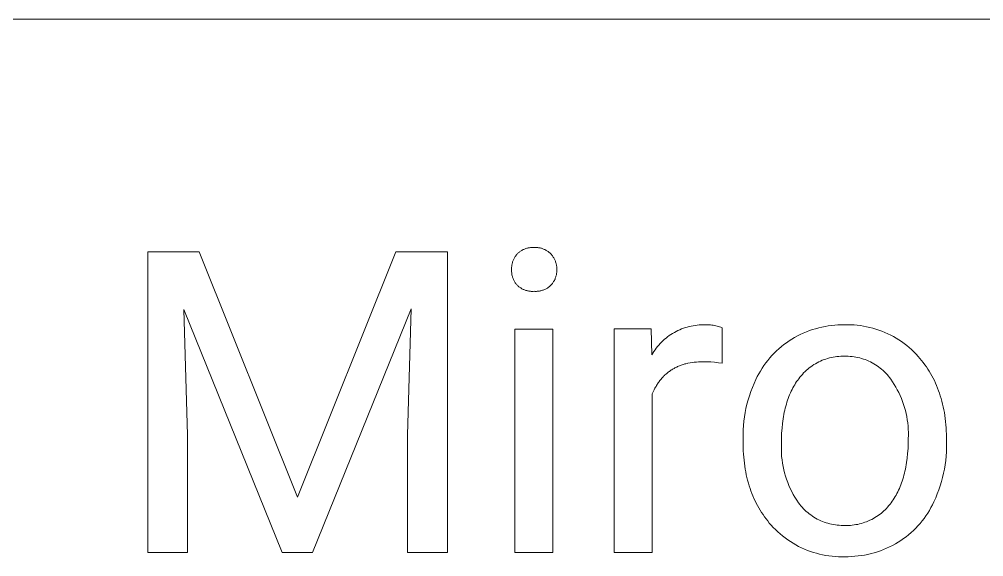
# Model space of a CAD drawing. Header units: millimetres. Extents: x 1102 to 5170, y 19 to 2862.
# Drawn here: x 4060.8 to 4184.3, y 405.5 to 474.3 of the extents above; entities that cross this region are included whole.
import ezdxf

# ---------------------------------------------------------------- set-up
doc = ezdxf.new("R2010")
doc.units = ezdxf.units.MM
doc.header["$MEASUREMENT"] = 0
doc.layers.add('Domyślny', color=7, linetype='Continuous', true_color=0x000000)

msp = doc.modelspace()

# ---------------------------------------------------------------- linework, layer by layer
at = {"layer": 'Domyślny', "color": 18, "lineweight": 15, "true_color": 0x000000}
for p, q in [((5166.08, 474.27), (3632.56, 474.27)), ((4124.92, 444.53), (4125, 444.58)), ((4125, 444.58), (4125.08, 444.64)), ((4125.08, 444.64), (4125.16, 444.68)), ((4125.16, 444.68), (4125.25, 444.73)), ((4125.25, 444.73), (4125.33, 444.77)), ((4125.33, 444.77), (4125.42, 444.81)), ((4125.42, 444.81), (4125.51, 444.85)), ((4125.51, 444.85), (4125.6, 444.88)), ((4125.6, 444.88), (4125.69, 444.92)), ((4125.69, 444.92), (4125.78, 444.94)), ((4125.78, 444.94), (4125.87, 444.97)), ((4125.87, 444.97), (4125.97, 444.99)), ((4125.97, 444.99), (4126.06, 445.01)), ((4126.06, 445.01), (4126.15, 445.02)), ((4126.15, 445.02), (4126.25, 445.04)), ((4126.25, 445.04), (4126.34, 445.04)), ((4126.34, 445.04), (4126.44, 445.05)), ((4126.44, 445.05), (4126.54, 445.05)), ((4126.54, 445.05), (4126.63, 445.05)), ((4126.63, 445.05), (4126.73, 445.05)), ((4126.73, 445.05), (4126.82, 445.05)), ((4126.82, 445.05), (4126.92, 445.05)), ((4126.92, 445.05), (4127.01, 445.05)), ((4127.01, 445.05), (4127.11, 445.04)), ((4127.11, 445.04), (4127.2, 445.03)), ((4127.2, 445.03), (4127.3, 445.02)), ((4127.3, 445.02), (4127.39, 445.01)), ((4127.39, 445.01), (4127.49, 444.99)), ((4127.49, 444.99), (4127.58, 444.97)), ((4127.58, 444.97), (4127.67, 444.94)), ((4127.67, 444.94), (4127.76, 444.91)), ((4127.76, 444.91), (4127.86, 444.88)), ((4127.86, 444.88), (4127.94, 444.85)), ((4127.94, 444.85), (4128.03, 444.81)), ((4128.03, 444.81), (4128.12, 444.77)), ((4128.12, 444.77), (4128.21, 444.73)), ((4128.21, 444.73), (4128.29, 444.68)), ((4128.29, 444.68), (4128.37, 444.63)), ((4128.37, 444.63), (4128.45, 444.58)), ((4128.45, 444.58), (4128.53, 444.53)), ((4077.28, 405.99), (4077.28, 444.51)), ((4077.28, 444.51), (4083.84, 444.51)), ((4083.84, 444.51), (4096.44, 413.08)), ((4096.44, 413.08), (4109.02, 444.51)), ((4109.02, 444.51), (4115.62, 444.51)), ((4115.62, 444.51), (4115.62, 405.99)), ((4124.01, 443.28), (4124.05, 443.38)), ((4124.05, 443.38), (4124.09, 443.47)), ((4124.09, 443.47), (4124.13, 443.56)), ((4124.13, 443.56), (4124.17, 443.65)), ((4124.17, 443.65), (4124.22, 443.73)), ((4124.22, 443.73), (4124.27, 443.82)), ((4124.27, 443.82), (4124.32, 443.9)), ((4124.32, 443.9), (4124.38, 443.98)), ((4124.38, 443.98), (4124.44, 444.06)), ((4124.44, 444.06), (4124.5, 444.14)), ((4124.5, 444.14), (4124.56, 444.22)), ((4124.56, 444.22), (4124.63, 444.29)), ((4124.63, 444.29), (4124.7, 444.35)), ((4124.7, 444.35), (4124.77, 444.41)), ((4124.77, 444.41), (4124.85, 444.47)), ((4124.85, 444.47), (4124.92, 444.53)), ((4128.53, 444.53), (4128.61, 444.47)), ((4128.61, 444.47), (4128.68, 444.41)), ((4128.68, 444.41), (4128.76, 444.35)), ((4128.76, 444.35), (4128.83, 444.29)), ((4128.83, 444.29), (4128.89, 444.22)), ((4128.89, 444.22), (4128.96, 444.14)), ((4128.96, 444.14), (4129.02, 444.07)), ((4129.02, 444.07), (4129.08, 443.99)), ((4129.08, 443.99), (4129.14, 443.91)), ((4129.14, 443.91), (4129.19, 443.82)), ((4129.19, 443.82), (4129.25, 443.74)), ((4129.25, 443.74), (4129.29, 443.65)), ((4129.29, 443.65), (4129.34, 443.56)), ((4129.34, 443.56), (4129.38, 443.47)), ((4129.38, 443.47), (4129.42, 443.38)), ((4129.42, 443.38), (4129.46, 443.29)), ((4123.84, 442.41), (4123.85, 442.51)), ((4123.84, 442.31), (4123.84, 442.41)), ((4123.84, 442.21), (4123.84, 442.31)), ((4123.84, 442.12), (4123.84, 442.21)), ((4123.84, 442.02), (4123.84, 442.12)), ((4123.85, 442.51), (4123.86, 442.61)), ((4123.86, 442.61), (4123.87, 442.71)), ((4123.87, 442.71), (4123.89, 442.81)), ((4123.89, 442.81), (4123.91, 442.9)), ((4123.91, 442.9), (4123.93, 443)), ((4123.93, 443), (4123.95, 443.09)), ((4123.95, 443.09), (4123.98, 443.19)), ((4123.98, 443.19), (4124.01, 443.28)), ((4129.46, 443.29), (4129.49, 443.19)), ((4129.49, 443.19), (4129.52, 443.1)), ((4129.52, 443.1), (4129.55, 443)), ((4129.55, 443), (4129.57, 442.91)), ((4129.57, 442.91), (4129.59, 442.81)), ((4129.59, 442.81), (4129.61, 442.71)), ((4129.61, 442.71), (4129.62, 442.61)), ((4129.62, 442.61), (4129.63, 442.51)), ((4129.63, 442.51), (4129.64, 442.41)), ((4129.64, 442.41), (4129.64, 442.31)), ((4129.64, 442.31), (4129.64, 442.21)), ((4129.64, 442.21), (4129.64, 442.12)), ((4129.64, 442.12), (4129.64, 442.02)), ((4123.85, 441.92), (4123.84, 442.02)), ((4123.86, 441.82), (4123.85, 441.92)), ((4123.87, 441.72), (4123.86, 441.82)), ((4123.88, 441.63), (4123.87, 441.72)), ((4123.9, 441.53), (4123.88, 441.63)), ((4123.92, 441.43), (4123.9, 441.53)), ((4123.95, 441.34), (4123.92, 441.43)), ((4123.98, 441.24), (4123.95, 441.34)), ((4124.01, 441.15), (4123.98, 441.24)), ((4124.05, 441.06), (4124.01, 441.15)), ((4124.08, 440.97), (4124.05, 441.06)), ((4124.12, 440.88), (4124.08, 440.97)), ((4124.17, 440.79), (4124.12, 440.88)), ((4129.37, 440.93), (4129.33, 440.84)), ((4129.41, 441.01), (4129.37, 440.93)), ((4129.44, 441.1), (4129.41, 441.01)), ((4129.48, 441.19), (4129.44, 441.1)), ((4129.51, 441.28), (4129.48, 441.19)), ((4129.53, 441.37), (4129.51, 441.28)), ((4129.56, 441.46), (4129.53, 441.37)), ((4129.58, 441.55), (4129.56, 441.46)), ((4129.6, 441.65), (4129.58, 441.55)), ((4129.61, 441.74), (4129.6, 441.65)), ((4129.62, 441.84), (4129.61, 441.74)), ((4129.63, 441.93), (4129.62, 441.84)), ((4129.64, 442.02), (4129.63, 441.93)), ((4124.22, 440.7), (4124.17, 440.79)), ((4124.27, 440.62), (4124.22, 440.7)), ((4124.32, 440.53), (4124.27, 440.62)), ((4124.38, 440.45), (4124.32, 440.53)), ((4124.43, 440.37), (4124.38, 440.45)), ((4124.5, 440.3), (4124.43, 440.37)), ((4124.56, 440.22), (4124.5, 440.3)), ((4124.63, 440.16), (4124.56, 440.22)), ((4124.7, 440.09), (4124.63, 440.16)), ((4124.77, 440.03), (4124.7, 440.09)), ((4124.85, 439.98), (4124.77, 440.03)), ((4124.93, 439.92), (4124.85, 439.98)), ((4125.01, 439.87), (4124.93, 439.92)), ((4125.09, 439.82), (4125.01, 439.87)), ((4125.17, 439.77), (4125.09, 439.82)), ((4125.25, 439.73), (4125.17, 439.77)), ((4125.34, 439.69), (4125.25, 439.73)), ((4125.43, 439.65), (4125.34, 439.69)), ((4125.51, 439.61), (4125.43, 439.65)), ((4127.99, 439.63), (4127.89, 439.6)), ((4128.08, 439.67), (4127.99, 439.63)), ((4128.17, 439.71), (4128.08, 439.67)), ((4128.26, 439.76), (4128.17, 439.71)), ((4128.34, 439.81), (4128.26, 439.76)), ((4128.43, 439.86), (4128.34, 439.81)), ((4128.51, 439.91), (4128.43, 439.86)), ((4128.59, 439.97), (4128.51, 439.91)), ((4128.67, 440.03), (4128.59, 439.97)), ((4128.75, 440.09), (4128.67, 440.03)), ((4128.82, 440.16), (4128.75, 440.09)), ((4128.89, 440.22), (4128.82, 440.16)), ((4128.96, 440.29), (4128.89, 440.22)), ((4129.02, 440.37), (4128.96, 440.29)), ((4129.08, 440.44), (4129.02, 440.37)), ((4129.13, 440.52), (4129.08, 440.44)), ((4129.18, 440.6), (4129.13, 440.52)), ((4129.23, 440.68), (4129.18, 440.6)), ((4129.28, 440.76), (4129.23, 440.68)), ((4129.33, 440.84), (4129.28, 440.76)), ((4125.6, 439.58), (4125.51, 439.61)), ((4125.69, 439.55), (4125.6, 439.58)), ((4125.79, 439.53), (4125.69, 439.55)), ((4125.88, 439.5), (4125.79, 439.53)), ((4125.97, 439.48), (4125.88, 439.5)), ((4126.06, 439.47), (4125.97, 439.48)), ((4126.16, 439.45), (4126.06, 439.47)), ((4126.25, 439.44), (4126.16, 439.45)), ((4126.35, 439.43), (4126.25, 439.44)), ((4126.44, 439.43), (4126.35, 439.43)), ((4126.54, 439.43), (4126.44, 439.43)), ((4126.63, 439.43), (4126.54, 439.43)), ((4126.73, 439.44), (4126.63, 439.43)), ((4126.83, 439.43), (4126.73, 439.44)), ((4126.92, 439.43), (4126.83, 439.43)), ((4127.02, 439.43), (4126.92, 439.43)), ((4127.12, 439.44), (4127.02, 439.43)), ((4127.22, 439.44), (4127.12, 439.44)), ((4127.32, 439.46), (4127.22, 439.44)), ((4127.42, 439.47), (4127.32, 439.46)), ((4127.51, 439.49), (4127.42, 439.47)), ((4127.61, 439.51), (4127.51, 439.49)), ((4127.71, 439.54), (4127.61, 439.51)), ((4127.8, 439.57), (4127.71, 439.54)), ((4127.89, 439.6), (4127.8, 439.57)), ((4111.01, 437.18), (4098.36, 405.99)), ((4110.54, 421), (4111.01, 437.18)), ((4094.47, 405.99), (4081.86, 437.1)), ((4081.86, 437.1), (4082.36, 421)), ((4145.62, 434.62), (4145.86, 434.71)), ((4145.86, 434.71), (4146.1, 434.79)), ((4146.1, 434.79), (4146.35, 434.86)), ((4146.35, 434.86), (4146.6, 434.93)), ((4146.6, 434.93), (4146.85, 434.98)), ((4146.85, 434.98), (4147.1, 435.03)), ((4147.1, 435.03), (4147.36, 435.07)), ((4147.36, 435.07), (4147.61, 435.1)), ((4147.61, 435.1), (4147.87, 435.13)), ((4147.87, 435.13), (4148.12, 435.14)), ((4148.12, 435.14), (4148.38, 435.15)), ((4148.38, 435.15), (4148.64, 435.14)), ((4148.64, 435.14), (4148.81, 435.15)), ((4148.81, 435.15), (4148.98, 435.15)), ((4148.98, 435.15), (4149.15, 435.14)), ((4149.15, 435.14), (4149.32, 435.13)), ((4149.32, 435.13), (4149.49, 435.12)), ((4149.49, 435.12), (4149.66, 435.09)), ((4149.66, 435.09), (4149.83, 435.06)), ((4149.83, 435.06), (4149.99, 435.03)), ((4149.99, 435.03), (4150.16, 434.99)), ((4150.16, 434.99), (4150.32, 434.95)), ((4150.32, 434.95), (4150.49, 434.9)), ((4150.49, 434.9), (4150.65, 434.84)), ((4150.65, 434.84), (4150.8, 434.78)), ((4150.8, 434.78), (4150.8, 430.23)), ((4162.77, 434.65), (4163.17, 434.76)), ((4163.17, 434.76), (4163.58, 434.86)), ((4163.58, 434.86), (4163.99, 434.94)), ((4163.99, 434.94), (4164.4, 435.01)), ((4164.4, 435.01), (4164.81, 435.06)), ((4164.81, 435.06), (4165.22, 435.11)), ((4165.22, 435.11), (4165.64, 435.13)), ((4165.64, 435.13), (4166.06, 435.15)), ((4166.06, 435.15), (4166.47, 435.15)), ((4166.47, 435.15), (4166.88, 435.15)), ((4166.88, 435.15), (4167.29, 435.15)), ((4167.29, 435.15), (4167.7, 435.13)), ((4167.7, 435.13), (4168.1, 435.09)), ((4168.1, 435.09), (4168.51, 435.05)), ((4168.51, 435.05), (4168.91, 434.98)), ((4168.91, 434.98), (4169.31, 434.91)), ((4169.31, 434.91), (4169.71, 434.82)), ((4169.71, 434.82), (4170.11, 434.72)), ((4170.11, 434.72), (4170.5, 434.6)), ((4124.25, 405.99), (4124.25, 434.61)), ((4124.25, 434.61), (4129.14, 434.61)), ((4129.14, 434.61), (4129.14, 405.99)), ((4136.97, 405.99), (4136.97, 434.62)), ((4136.97, 434.62), (4141.73, 434.62)), ((4141.73, 434.62), (4141.81, 431.31)), ((4143.63, 433.45), (4143.83, 433.61)), ((4143.83, 433.61), (4144.04, 433.76)), ((4144.04, 433.76), (4144.25, 433.91)), ((4144.25, 433.91), (4144.47, 434.04)), ((4144.47, 434.04), (4144.69, 434.17)), ((4144.69, 434.17), (4144.92, 434.3)), ((4144.92, 434.3), (4145.15, 434.41)), ((4145.15, 434.41), (4145.38, 434.52)), ((4145.38, 434.52), (4145.62, 434.62)), ((4159.73, 433.32), (4160.09, 433.53)), ((4160.09, 433.53), (4160.45, 433.73)), ((4160.45, 433.73), (4160.82, 433.91)), ((4160.82, 433.91), (4161.2, 434.09)), ((4161.2, 434.09), (4161.59, 434.25)), ((4161.59, 434.25), (4161.98, 434.4)), ((4161.98, 434.4), (4162.37, 434.53)), ((4162.37, 434.53), (4162.77, 434.65)), ((4170.5, 434.6), (4170.89, 434.48)), ((4170.89, 434.48), (4171.27, 434.33)), ((4171.27, 434.33), (4171.65, 434.18)), ((4171.65, 434.18), (4172.02, 434.01)), ((4172.02, 434.01), (4172.39, 433.83)), ((4172.39, 433.83), (4172.75, 433.64)), ((4172.75, 433.64), (4173.1, 433.44)), ((4142.38, 432.17), (4142.54, 432.37)), ((4142.54, 432.37), (4142.7, 432.56)), ((4142.7, 432.56), (4142.88, 432.75)), ((4142.88, 432.75), (4143.06, 432.94)), ((4143.06, 432.94), (4143.24, 433.12)), ((4143.24, 433.12), (4143.43, 433.29)), ((4143.43, 433.29), (4143.63, 433.45)), ((4158.08, 432.08), (4158.39, 432.35)), ((4158.39, 432.35), (4158.71, 432.61)), ((4158.71, 432.61), (4159.04, 432.86)), ((4159.04, 432.86), (4159.38, 433.09)), ((4159.38, 433.09), (4159.73, 433.32)), ((4173.1, 433.44), (4173.45, 433.22)), ((4173.45, 433.22), (4173.79, 432.99)), ((4173.79, 432.99), (4174.12, 432.75)), ((4174.12, 432.75), (4174.44, 432.5)), ((4174.44, 432.5), (4174.75, 432.24)), ((4174.75, 432.24), (4175.06, 431.97)), ((4141.81, 431.31), (4141.94, 431.53)), ((4141.94, 431.53), (4142.08, 431.75)), ((4142.08, 431.75), (4142.23, 431.96)), ((4142.23, 431.96), (4142.38, 432.17)), ((4156.92, 430.9), (4157.19, 431.21)), ((4157.19, 431.21), (4157.48, 431.51)), ((4157.48, 431.51), (4157.77, 431.8)), ((4157.77, 431.8), (4158.08, 432.08)), ((4165.03, 431.01), (4164.79, 430.96)), ((4165.27, 431.05), (4165.03, 431.01)), ((4165.51, 431.08), (4165.27, 431.05)), ((4165.75, 431.1), (4165.51, 431.08)), ((4165.99, 431.12), (4165.75, 431.1)), ((4166.23, 431.12), (4165.99, 431.12)), ((4166.47, 431.12), (4166.23, 431.12)), ((4166.72, 431.12), (4166.47, 431.12)), ((4166.96, 431.12), (4166.72, 431.12)), ((4167.21, 431.1), (4166.96, 431.12)), ((4167.45, 431.08), (4167.21, 431.1)), ((4167.7, 431.05), (4167.45, 431.08)), ((4167.94, 431.01), (4167.7, 431.05)), ((4168.18, 430.96), (4167.94, 431.01)), ((4175.06, 431.97), (4175.35, 431.69)), ((4175.35, 431.69), (4175.64, 431.4)), ((4175.64, 431.4), (4175.92, 431.09)), ((4175.92, 431.09), (4176.14, 430.84)), ((4145.1, 429.79), (4144.99, 429.74)), ((4145.22, 429.84), (4145.1, 429.79)), ((4145.33, 429.89), (4145.22, 429.84)), ((4145.45, 429.93), (4145.33, 429.89)), ((4145.57, 429.97), (4145.45, 429.93)), ((4145.69, 430.02), (4145.57, 429.97)), ((4145.81, 430.05), (4145.69, 430.02)), ((4145.93, 430.09), (4145.81, 430.05)), ((4146.05, 430.13), (4145.93, 430.09)), ((4146.18, 430.16), (4146.05, 430.13)), ((4146.31, 430.19), (4146.18, 430.16)), ((4146.43, 430.22), (4146.31, 430.19)), ((4146.7, 430.27), (4146.43, 430.22)), ((4146.96, 430.32), (4146.7, 430.27)), ((4147.24, 430.35), (4146.96, 430.32)), ((4147.52, 430.38), (4147.24, 430.35)), ((4147.8, 430.4), (4147.52, 430.38)), ((4148.1, 430.41), (4147.8, 430.4)), ((4148.39, 430.42), (4148.1, 430.41)), ((4148.88, 430.41), (4148.39, 430.42)), ((4149.36, 430.39), (4148.88, 430.41)), ((4149.84, 430.35), (4149.36, 430.39)), ((4150.33, 430.3), (4149.84, 430.35)), ((4150.8, 430.23), (4150.33, 430.3)), ((4155.93, 429.58), (4156.16, 429.92)), ((4156.16, 429.92), (4156.4, 430.26)), ((4156.4, 430.26), (4156.65, 430.59)), ((4156.65, 430.59), (4156.92, 430.9)), ((4162.16, 429.77), (4161.96, 429.63)), ((4162.35, 429.91), (4162.16, 429.77)), ((4162.56, 430.05), (4162.35, 429.91)), ((4162.76, 430.17), (4162.56, 430.05)), ((4162.98, 430.29), (4162.76, 430.17)), ((4163.19, 430.4), (4162.98, 430.29)), ((4163.41, 430.5), (4163.19, 430.4)), ((4163.63, 430.6), (4163.41, 430.5)), ((4163.86, 430.69), (4163.63, 430.6)), ((4164.09, 430.77), (4163.86, 430.69)), ((4164.32, 430.84), (4164.09, 430.77)), ((4164.55, 430.9), (4164.32, 430.84)), ((4164.79, 430.96), (4164.55, 430.9)), ((4168.42, 430.91), (4168.18, 430.96)), ((4168.66, 430.84), (4168.42, 430.91)), ((4168.89, 430.77), (4168.66, 430.84)), ((4169.12, 430.69), (4168.89, 430.77)), ((4169.35, 430.6), (4169.12, 430.69)), ((4169.58, 430.5), (4169.35, 430.6)), ((4169.8, 430.4), (4169.58, 430.5)), ((4170.02, 430.28), (4169.8, 430.4)), ((4170.23, 430.16), (4170.02, 430.28)), ((4170.44, 430.04), (4170.23, 430.16)), ((4170.64, 429.9), (4170.44, 430.04)), ((4170.85, 429.76), (4170.64, 429.9)), ((4171.04, 429.61), (4170.85, 429.76)), ((4176.14, 430.84), (4176.35, 430.58)), ((4176.35, 430.58), (4176.56, 430.31)), ((4176.56, 430.31), (4176.76, 430.04)), ((4176.76, 430.04), (4176.96, 429.77)), ((4176.96, 429.77), (4177.15, 429.48)), ((4143.32, 428.56), (4143.24, 428.48)), ((4143.41, 428.65), (4143.32, 428.56)), ((4143.49, 428.73), (4143.41, 428.65)), ((4143.58, 428.81), (4143.49, 428.73)), ((4143.67, 428.89), (4143.58, 428.81)), ((4143.77, 428.97), (4143.67, 428.89)), ((4143.86, 429.04), (4143.77, 428.97)), ((4143.96, 429.12), (4143.86, 429.04)), ((4144.05, 429.19), (4143.96, 429.12)), ((4144.15, 429.26), (4144.05, 429.19)), ((4144.25, 429.32), (4144.15, 429.26)), ((4144.35, 429.39), (4144.25, 429.32)), ((4144.45, 429.45), (4144.35, 429.39)), ((4144.56, 429.51), (4144.45, 429.45)), ((4144.66, 429.57), (4144.56, 429.51)), ((4144.77, 429.63), (4144.66, 429.57)), ((4144.88, 429.69), (4144.77, 429.63)), ((4144.99, 429.74), (4144.88, 429.69)), ((4155.3, 428.51), (4155.5, 428.88)), ((4155.5, 428.88), (4155.71, 429.23)), ((4155.71, 429.23), (4155.93, 429.58)), ((4160.92, 428.62), (4160.77, 428.43)), ((4161.08, 428.8), (4160.92, 428.62)), ((4161.24, 428.98), (4161.08, 428.8)), ((4161.42, 429.15), (4161.24, 428.98)), ((4161.59, 429.32), (4161.42, 429.15)), ((4161.77, 429.47), (4161.59, 429.32)), ((4161.96, 429.63), (4161.77, 429.47)), ((4171.23, 429.45), (4171.04, 429.61)), ((4171.41, 429.29), (4171.23, 429.45)), ((4171.59, 429.12), (4171.41, 429.29)), ((4171.77, 428.95), (4171.59, 429.12)), ((4171.93, 428.77), (4171.77, 428.95)), ((4172.09, 428.58), (4171.93, 428.77)), ((4172.25, 428.39), (4172.09, 428.58)), ((4177.15, 429.48), (4177.33, 429.2)), ((4177.33, 429.2), (4177.5, 428.91)), ((4177.5, 428.91), (4177.67, 428.61)), ((4177.67, 428.61), (4177.83, 428.31)), ((4142.41, 427.38), (4142.34, 427.27)), ((4142.47, 427.49), (4142.41, 427.38)), ((4142.54, 427.6), (4142.47, 427.49)), ((4142.61, 427.71), (4142.54, 427.6)), ((4142.69, 427.81), (4142.61, 427.71)), ((4142.76, 427.91), (4142.69, 427.81)), ((4142.84, 428.01), (4142.76, 427.91)), ((4142.91, 428.11), (4142.84, 428.01)), ((4142.99, 428.2), (4142.91, 428.11)), ((4143.07, 428.3), (4142.99, 428.2)), ((4143.15, 428.39), (4143.07, 428.3)), ((4143.24, 428.48), (4143.15, 428.39)), ((4154.68, 427.12), (4154.89, 427.63)), ((4154.89, 427.63), (4155.12, 428.14)), ((4155.12, 428.14), (4155.3, 428.51)), ((4160.1, 427.48), (4159.98, 427.28)), ((4160.22, 427.68), (4160.1, 427.48)), ((4160.35, 427.87), (4160.22, 427.68)), ((4160.48, 428.05), (4160.35, 427.87)), ((4160.62, 428.24), (4160.48, 428.05)), ((4160.77, 428.43), (4160.62, 428.24)), ((4172.39, 428.2), (4172.25, 428.39)), ((4172.62, 427.86), (4172.39, 428.2)), ((4172.84, 427.52), (4172.62, 427.86)), ((4173.05, 427.17), (4172.84, 427.52)), ((4177.83, 428.31), (4177.98, 428)), ((4177.98, 428), (4178.12, 427.68)), ((4178.12, 427.68), (4178.26, 427.37)), ((4178.26, 427.37), (4178.39, 427.04)), ((4141.97, 426.56), (4141.86, 426.31)), ((4141.86, 426.31), (4141.86, 405.99)), ((4142.09, 426.81), (4141.97, 426.56)), ((4142.21, 427.04), (4142.09, 426.81)), ((4142.27, 427.16), (4142.21, 427.04)), ((4142.34, 427.27), (4142.27, 427.16)), ((4154.14, 425.53), (4154.3, 426.07)), ((4154.3, 426.07), (4154.48, 426.6)), ((4154.48, 426.6), (4154.68, 427.12)), ((4159.45, 426.2), (4159.36, 425.97)), ((4159.55, 426.43), (4159.45, 426.2)), ((4159.65, 426.65), (4159.55, 426.43)), ((4159.76, 426.86), (4159.65, 426.65)), ((4159.87, 427.07), (4159.76, 426.86)), ((4159.98, 427.28), (4159.87, 427.07)), ((4173.24, 426.82), (4173.05, 427.17)), ((4173.43, 426.46), (4173.24, 426.82)), ((4173.6, 426.09), (4173.43, 426.46)), ((4173.76, 425.72), (4173.6, 426.09)), ((4178.39, 427.04), (4178.52, 426.71)), ((4178.52, 426.71), (4178.63, 426.38)), ((4178.63, 426.38), (4178.74, 426.04)), ((4153.86, 424.45), (4153.99, 424.99)), ((4153.99, 424.99), (4154.14, 425.53)), ((4159.03, 425), (4158.96, 424.74)), ((4159.1, 425.25), (4159.03, 425)), ((4159.18, 425.49), (4159.1, 425.25)), ((4159.27, 425.73), (4159.18, 425.49)), ((4159.36, 425.97), (4159.27, 425.73)), ((4173.9, 425.34), (4173.76, 425.72)), ((4174.04, 424.96), (4173.9, 425.34)), ((4174.16, 424.57), (4174.04, 424.96)), ((4178.74, 426.04), (4178.85, 425.7)), ((4178.85, 425.7), (4178.94, 425.35)), ((4178.94, 425.35), (4179.03, 424.99)), ((4179.03, 424.99), (4179.11, 424.63)), ((4153.66, 423.35), (4153.75, 423.9)), ((4153.75, 423.9), (4153.86, 424.45)), ((4158.71, 423.67), (4158.66, 423.39)), ((4158.77, 423.95), (4158.71, 423.67)), ((4158.83, 424.22), (4158.77, 423.95)), ((4158.89, 424.48), (4158.83, 424.22)), ((4158.96, 424.74), (4158.89, 424.48)), ((4174.27, 424.18), (4174.16, 424.57)), ((4174.36, 423.79), (4174.27, 424.18)), ((4174.44, 423.39), (4174.36, 423.79)), ((4179.11, 424.63), (4179.19, 424.27)), ((4179.19, 424.27), (4179.26, 423.9)), ((4179.26, 423.9), (4179.32, 423.52)), ((4153.54, 422.24), (4153.59, 422.8)), ((4153.59, 422.8), (4153.66, 423.35)), ((4158.54, 422.52), (4158.48, 421.92)), ((4158.62, 423.11), (4158.54, 422.52)), ((4158.66, 423.39), (4158.62, 423.11)), ((4174.51, 422.99), (4174.44, 423.39)), ((4174.57, 422.59), (4174.51, 422.99)), ((4174.61, 422.19), (4174.57, 422.59)), ((4179.32, 423.52), (4179.37, 423.14)), ((4179.37, 423.14), (4179.42, 422.75)), ((4179.42, 422.75), (4179.46, 422.36)), ((4179.46, 422.36), (4179.49, 421.96)), ((4153.48, 421.13), (4153.5, 421.69)), ((4153.48, 420.57), (4153.48, 421.13)), ((4153.5, 421.69), (4153.54, 422.24)), ((4158.43, 421.29), (4158.41, 420.65)), ((4158.48, 421.92), (4158.43, 421.29)), ((4174.64, 421.78), (4174.61, 422.19)), ((4174.65, 421.38), (4174.64, 421.78)), ((4174.65, 420.97), (4174.65, 421.38)), ((4179.49, 421.96), (4179.51, 421.56)), ((4179.51, 421.56), (4179.53, 421.16)), ((4179.53, 421.16), (4179.55, 420.32)), ((4082.36, 421), (4082.36, 405.99)), ((4110.54, 405.99), (4110.54, 421)), ((4153.48, 420.23), (4153.48, 420.57)), ((4153.5, 419.4), (4153.48, 420.23)), ((4158.4, 419.99), (4158.39, 419.56)), ((4158.41, 420.65), (4158.4, 419.99)), ((4174.61, 419.29), (4174.63, 419.92)), ((4174.63, 419.92), (4174.64, 420.57)), ((4174.64, 420.57), (4174.65, 420.97)), ((4179.55, 420.32), (4179.55, 419.99)), ((4179.55, 419.99), (4179.55, 419.43)), ((4153.51, 419), (4153.5, 419.4)), ((4153.54, 418.6), (4153.51, 419)), ((4158.39, 419.56), (4158.39, 419.13)), ((4158.39, 419.13), (4158.4, 418.71)), ((4158.4, 418.71), (4158.43, 418.28)), ((4174.5, 418.08), (4174.56, 418.68)), ((4174.56, 418.68), (4174.61, 419.29)), ((4179.53, 418.88), (4179.49, 418.33)), ((4179.55, 419.43), (4179.53, 418.88)), ((4153.57, 418.21), (4153.54, 418.6)), ((4153.61, 417.82), (4153.57, 418.21)), ((4153.65, 417.43), (4153.61, 417.82)), ((4153.71, 417.05), (4153.65, 417.43)), ((4158.43, 418.28), (4158.48, 417.86)), ((4158.48, 417.86), (4158.54, 417.44)), ((4158.54, 417.44), (4158.61, 417.02)), ((4174.38, 417.23), (4174.43, 417.51)), ((4174.43, 417.51), (4174.5, 418.08)), ((4179.44, 417.78), (4179.36, 417.23)), ((4179.49, 418.33), (4179.44, 417.78)), ((4153.77, 416.68), (4153.71, 417.05)), ((4153.83, 416.31), (4153.77, 416.68)), ((4153.9, 415.95), (4153.83, 416.31)), ((4158.61, 417.02), (4158.7, 416.6)), ((4158.7, 416.6), (4158.8, 416.19)), ((4158.8, 416.19), (4158.92, 415.78)), ((4174.16, 416.15), (4174.22, 416.41)), ((4174.22, 416.41), (4174.28, 416.68)), ((4174.28, 416.68), (4174.33, 416.95)), ((4174.33, 416.95), (4174.38, 417.23)), ((4179.27, 416.68), (4179.17, 416.14)), ((4179.36, 417.23), (4179.27, 416.68)), ((4153.99, 415.59), (4153.9, 415.95)), ((4154.07, 415.24), (4153.99, 415.59)), ((4154.17, 414.89), (4154.07, 415.24)), ((4158.92, 415.78), (4159.05, 415.37)), ((4159.05, 415.37), (4159.2, 414.97)), ((4159.2, 414.97), (4159.36, 414.58)), ((4173.78, 414.9), (4173.87, 415.14)), ((4173.87, 415.14), (4173.95, 415.39)), ((4173.95, 415.39), (4174.02, 415.64)), ((4174.02, 415.64), (4174.09, 415.89)), ((4174.09, 415.89), (4174.16, 416.15)), ((4178.9, 415.07), (4178.74, 414.54)), ((4179.04, 415.6), (4178.9, 415.07)), ((4179.17, 416.14), (4179.04, 415.6)), ((4154.27, 414.55), (4154.17, 414.89)), ((4154.38, 414.21), (4154.27, 414.55)), ((4154.49, 413.88), (4154.38, 414.21)), ((4154.62, 413.55), (4154.49, 413.88)), ((4159.36, 414.58), (4159.53, 414.19)), ((4159.53, 414.19), (4159.72, 413.81)), ((4159.72, 413.81), (4159.92, 413.43)), ((4173.19, 413.56), (4173.3, 413.77)), ((4173.3, 413.77), (4173.41, 413.99)), ((4173.41, 413.99), (4173.51, 414.21)), ((4173.51, 414.21), (4173.6, 414.44)), ((4173.6, 414.44), (4173.7, 414.67)), ((4173.7, 414.67), (4173.78, 414.9)), ((4178.56, 414.01), (4178.36, 413.5)), ((4178.74, 414.54), (4178.56, 414.01)), ((4154.75, 413.23), (4154.62, 413.55)), ((4154.88, 412.91), (4154.75, 413.23)), ((4155.03, 412.6), (4154.88, 412.91)), ((4155.18, 412.3), (4155.03, 412.6)), ((4159.92, 413.43), (4160.13, 413.06)), ((4160.13, 413.06), (4160.36, 412.7)), ((4160.36, 412.7), (4160.59, 412.35)), ((4172.45, 412.37), (4172.58, 412.56)), ((4172.58, 412.56), (4172.71, 412.75)), ((4172.71, 412.75), (4172.84, 412.95)), ((4172.84, 412.95), (4172.96, 413.15)), ((4172.96, 413.15), (4173.08, 413.35)), ((4173.08, 413.35), (4173.19, 413.56)), ((4177.92, 412.48), (4177.74, 412.11)), ((4178.15, 412.99), (4177.92, 412.48)), ((4178.36, 413.5), (4178.15, 412.99)), ((4155.33, 412), (4155.18, 412.3)), ((4155.5, 411.7), (4155.33, 412)), ((4155.67, 411.41), (4155.5, 411.7)), ((4155.85, 411.12), (4155.67, 411.41)), ((4160.59, 412.35), (4160.74, 412.15)), ((4160.74, 412.15), (4160.9, 411.96)), ((4160.9, 411.96), (4161.06, 411.78)), ((4161.06, 411.78), (4161.23, 411.6)), ((4161.23, 411.6), (4161.4, 411.43)), ((4161.4, 411.43), (4161.58, 411.26)), ((4161.58, 411.26), (4161.77, 411.1)), ((4171.33, 411.15), (4171.51, 411.31)), ((4171.51, 411.31), (4171.68, 411.47)), ((4171.68, 411.47), (4171.84, 411.64)), ((4171.84, 411.64), (4172, 411.82)), ((4172, 411.82), (4172.16, 412)), ((4172.16, 412), (4172.31, 412.18)), ((4172.31, 412.18), (4172.45, 412.37)), ((4177.35, 411.39), (4177.13, 411.04)), ((4177.55, 411.75), (4177.35, 411.39)), ((4177.74, 412.11), (4177.55, 411.75)), ((4156.04, 410.84), (4155.85, 411.12)), ((4156.23, 410.57), (4156.04, 410.84)), ((4156.43, 410.3), (4156.23, 410.57)), ((4156.64, 410.03), (4156.43, 410.3)), ((4156.85, 409.77), (4156.64, 410.03)), ((4161.77, 411.1), (4161.96, 410.95)), ((4161.96, 410.95), (4162.15, 410.8)), ((4162.15, 410.8), (4162.36, 410.66)), ((4162.36, 410.66), (4162.56, 410.53)), ((4162.56, 410.53), (4162.77, 410.4)), ((4162.77, 410.4), (4162.99, 410.28)), ((4162.99, 410.28), (4163.2, 410.17)), ((4163.2, 410.17), (4163.43, 410.07)), ((4163.43, 410.07), (4163.65, 409.97)), ((4169.31, 409.94), (4169.53, 410.03)), ((4169.53, 410.03), (4169.74, 410.13)), ((4169.74, 410.13), (4169.96, 410.23)), ((4169.96, 410.23), (4170.17, 410.34)), ((4170.17, 410.34), (4170.37, 410.46)), ((4170.37, 410.46), (4170.57, 410.59)), ((4170.57, 410.59), (4170.77, 410.72)), ((4170.77, 410.72), (4170.96, 410.86)), ((4170.96, 410.86), (4171.15, 411)), ((4171.15, 411), (4171.33, 411.15)), ((4176.41, 410.03), (4176.15, 409.72)), ((4176.66, 410.36), (4176.41, 410.03)), ((4176.9, 410.7), (4176.66, 410.36)), ((4177.13, 411.04), (4176.9, 410.7)), ((4157.07, 409.51), (4156.85, 409.77)), ((4157.35, 409.21), (4157.07, 409.51)), ((4157.63, 408.92), (4157.35, 409.21)), ((4157.93, 408.64), (4157.63, 408.92)), ((4163.65, 409.97), (4163.88, 409.89)), ((4163.88, 409.89), (4164.11, 409.81)), ((4164.11, 409.81), (4164.35, 409.73)), ((4164.35, 409.73), (4164.58, 409.67)), ((4164.58, 409.67), (4164.82, 409.61)), ((4164.82, 409.61), (4165.06, 409.57)), ((4165.06, 409.57), (4165.31, 409.53)), ((4165.31, 409.53), (4165.55, 409.5)), ((4165.55, 409.5), (4165.79, 409.48)), ((4165.79, 409.48), (4166.04, 409.46)), ((4166.04, 409.46), (4166.28, 409.46)), ((4166.28, 409.46), (4166.53, 409.46)), ((4166.53, 409.46), (4166.76, 409.46)), ((4166.76, 409.46), (4167, 409.46)), ((4167, 409.46), (4167.24, 409.47)), ((4167.24, 409.47), (4167.47, 409.49)), ((4167.47, 409.49), (4167.71, 409.52)), ((4167.71, 409.52), (4167.94, 409.56)), ((4167.94, 409.56), (4168.18, 409.6)), ((4168.18, 409.6), (4168.41, 409.65)), ((4168.41, 409.65), (4168.64, 409.71)), ((4168.64, 409.71), (4168.86, 409.78)), ((4168.86, 409.78), (4169.09, 409.86)), ((4169.09, 409.86), (4169.31, 409.94)), ((4175.3, 408.82), (4175, 408.54)), ((4175.6, 409.11), (4175.3, 408.82)), ((4175.88, 409.41), (4175.6, 409.11)), ((4176.15, 409.72), (4175.88, 409.41)), ((4158.24, 408.37), (4157.93, 408.64)), ((4158.55, 408.11), (4158.24, 408.37)), ((4158.87, 407.86), (4158.55, 408.11)), ((4159.2, 407.62), (4158.87, 407.86)), ((4159.54, 407.39), (4159.2, 407.62)), ((4173.7, 407.53), (4173.35, 407.31)), ((4174.04, 407.77), (4173.7, 407.53)), ((4174.37, 408.01), (4174.04, 407.77)), ((4174.69, 408.27), (4174.37, 408.01)), ((4175, 408.54), (4174.69, 408.27)), ((4159.89, 407.17), (4159.54, 407.39)), ((4160.24, 406.97), (4159.89, 407.17)), ((4160.6, 406.78), (4160.24, 406.97)), ((4160.97, 406.6), (4160.6, 406.78)), ((4161.34, 406.43), (4160.97, 406.6)), ((4161.72, 406.27), (4161.34, 406.43)), ((4171.47, 406.37), (4171.08, 406.22)), ((4171.86, 406.53), (4171.47, 406.37)), ((4172.24, 406.71), (4171.86, 406.53)), ((4172.62, 406.9), (4172.24, 406.71)), ((4172.99, 407.09), (4172.62, 406.9)), ((4173.35, 407.31), (4172.99, 407.09)), ((4082.36, 405.99), (4077.28, 405.99)), ((4098.36, 405.99), (4094.47, 405.99)), ((4115.62, 405.99), (4110.54, 405.99)), ((4129.14, 405.99), (4124.25, 405.99)), ((4141.86, 405.99), (4136.97, 405.99)), ((4162.11, 406.13), (4161.72, 406.27)), ((4162.49, 406), (4162.11, 406.13)), ((4162.89, 405.89), (4162.49, 406)), ((4163.28, 405.79), (4162.89, 405.89)), ((4163.68, 405.7), (4163.28, 405.79)), ((4164.08, 405.62), (4163.68, 405.7)), ((4164.49, 405.56), (4164.08, 405.62)), ((4164.89, 405.51), (4164.49, 405.56)), ((4165.3, 405.48), (4164.89, 405.51)), ((4165.71, 405.46), (4165.3, 405.48)), ((4166.12, 405.46), (4165.71, 405.46)), ((4166.53, 405.46), (4166.12, 405.46)), ((4166.95, 405.46), (4166.53, 405.46)), ((4167.37, 405.48), (4166.95, 405.46)), ((4167.79, 405.51), (4167.37, 405.48)), ((4168.21, 405.55), (4167.79, 405.51)), ((4168.63, 405.6), (4168.21, 405.55)), ((4169.04, 405.67), (4168.63, 405.6)), ((4169.46, 405.76), (4169.04, 405.67)), ((4169.87, 405.85), (4169.46, 405.76)), ((4170.27, 405.96), (4169.87, 405.85)), ((4170.68, 406.08), (4170.27, 405.96)), ((4171.08, 406.22), (4170.68, 406.08))]:
    msp.add_line(p, q, dxfattribs=at)

doc.saveas('drawing.dxf')
